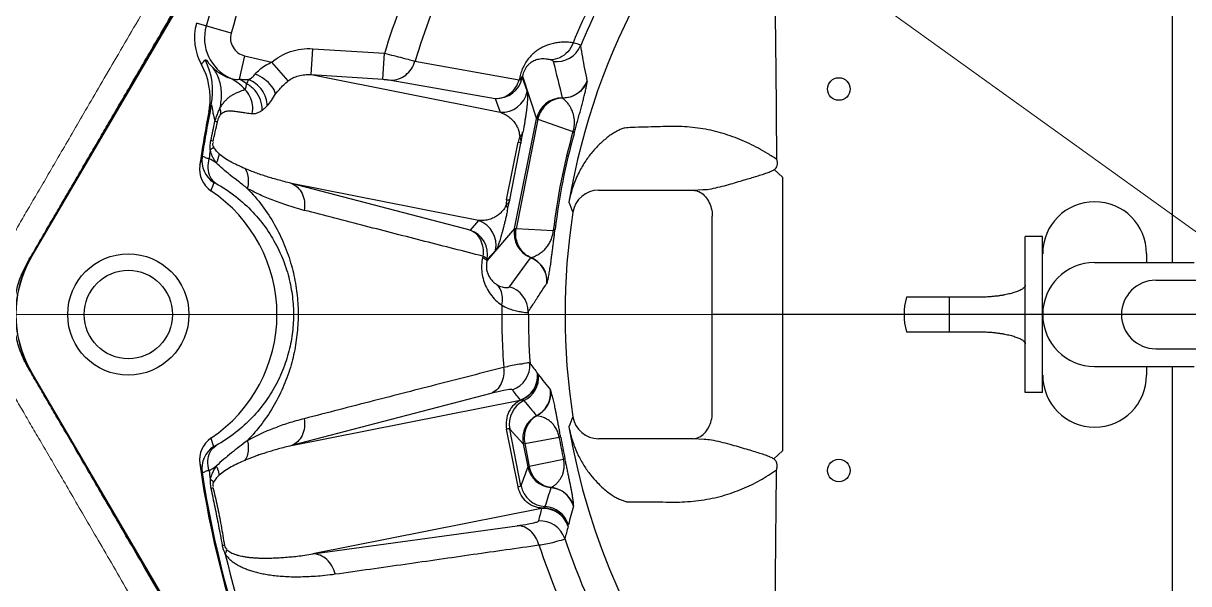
# Model space of a CAD drawing. Header units: millimetres. Extents: x 100 to 1590, y 100 to 694.
# Drawn here: x 1242.294 to 1243.492, y 537.182 to 537.757 of the extents above; entities that cross this region are included whole.
import ezdxf

# ---------------------------------------------------------------- set-up
doc = ezdxf.new("R2010")
doc.units = ezdxf.units.MM
doc.linetypes.add('CENTER', pattern=[2, 1.25, -0.25, 0.25, -0.25])
doc.layers.add('CL', color=1, linetype='CENTER', lineweight=9)
doc.layers.add('OUTLINE', color=6, linetype='Continuous', lineweight=9)

msp = doc.modelspace()

# ---------------------------------------------------------------- linework, layer by layer
at = {"color": 2, "lineweight": 20}
msp.add_line((1227.9503, 548.723), (1243.6177, 537.4584), dxfattribs=at)
at = {"color": 9, "linetype": 'Continuous'}
for p, q in [((1243.4756, 537.5119), (1243.4756, 538.0373)), ((1242.3024, 537.517), (1242.5141, 537.8782)), ((1242.3026, 537.5169), (1242.5133, 537.8763)), ((1242.5081, 537.7475), (1242.4725, 537.7575)), ((1242.5218, 537.7242), (1242.5162, 537.7001)), ((1242.5218, 537.7242), (1242.55, 537.7176)), ((1242.5903, 537.7048), (1242.592, 537.7314)), ((1242.592, 537.7314), (1242.6657, 537.7267)), ((1242.664, 537.7), (1242.6657, 537.7267)), ((1242.5667, 537.6984), (1242.55, 537.7176)), ((1242.697, 537.7187), (1242.8041, 537.6994)), ((1242.5903, 537.7048), (1242.7845, 537.6661)), ((1242.5903, 537.7048), (1242.664, 537.7)), ((1242.6722, 537.6992), (1242.7794, 537.6803)), ((1242.8044, 537.7008), (1242.8041, 537.6994)), ((1242.8076, 537.7032), (1242.8073, 537.7017)), ((1242.8073, 537.7017), (1242.8124, 537.6875)), ((1242.8076, 537.7032), (1242.8218, 537.6594)), ((1242.7794, 537.6803), (1242.7845, 537.6661)), ((1242.8485, 537.6807), (1242.8485, 537.6809)), ((1242.4852, 537.6667), (1242.4877, 537.6735)), ((1242.494, 537.6561), (1242.4914, 537.6569)), ((1242.7994, 537.5468), (1242.8218, 537.6594)), ((1242.8233, 537.6591), (1242.8009, 537.5465)), ((1242.8218, 537.6594), (1242.8233, 537.6591)), ((1242.8233, 537.6591), (1242.8594, 537.6464)), ((1242.7912, 537.5761), (1242.803, 537.6355)), ((1242.7944, 537.5761), (1242.8059, 537.6343)), ((1243.0663, 537.6073), (1243.0748, 537.5994)), ((1242.7624, 537.5549), (1242.5701, 537.5931)), ((1242.7536, 537.5452), (1242.5701, 537.5931)), ((1243.0748, 537.5994), (1243.0748, 537.3185)), ((1242.8856, 537.5861), (1242.9829, 537.5861)), ((1242.9829, 537.5861), (1242.993, 537.5867)), ((1242.7624, 537.5549), (1242.7536, 537.5452)), ((1243.0026, 537.3574), (1243.0026, 537.5594)), ((1242.7994, 537.5468), (1242.7709, 537.5134)), ((1242.8009, 537.5465), (1242.7994, 537.5468)), ((1242.8391, 537.5445), (1242.8009, 537.5465)), ((1243.342, 537.5386), (1243.3242, 537.5386)), ((1243.3242, 537.3783), (1243.3242, 537.5386)), ((1243.342, 537.3783), (1243.342, 537.5386)), ((1242.7668, 537.5183), (1242.7665, 537.517)), ((1242.78, 537.5244), (1242.7712, 537.5148)), ((1243.4489, 537.5208), (1243.4489, 537.5119)), ((1243.4489, 537.5202), (1243.4489, 537.5119)), ((1242.7712, 537.5148), (1242.7709, 537.5134)), ((1242.8158, 537.5168), (1242.8159, 537.5169)), ((1243.3955, 537.5119), (1243.4979, 537.5119)), ((1243.4583, 537.4936), (1243.5028, 537.4936)), ((1243.278, 537.4762), (1243.2021, 537.4762)), ((1243.2465, 537.4406), (1243.2465, 537.4762)), ((1243.538, 537.4584), (1243.0036, 537.4584)), ((1243.2021, 537.4406), (1243.278, 537.4406)), ((1243.4583, 537.4232), (1243.5028, 537.4232)), ((1242.5927, 536.9044), (1242.3024, 537.3998)), ((1242.593, 536.9046), (1242.3026, 537.3999)), ((1243.3955, 537.405), (1243.4979, 537.405)), ((1243.4489, 537.405), (1243.4489, 537.3961)), ((1243.4756, 536.8795), (1243.4756, 537.405)), ((1242.8233, 537.3977), (1242.8231, 537.398)), ((1242.8235, 537.3973), (1242.8233, 537.3977)), ((1242.7749, 537.3772), (1242.5701, 537.3237)), ((1243.342, 537.3783), (1243.3242, 537.3783)), ((1242.5701, 537.3237), (1242.8051, 537.3705)), ((1242.8061, 537.3705), (1242.8051, 537.3705)), ((1242.8221, 537.3544), (1242.8221, 537.3544)), ((1242.803, 537.2814), (1242.7912, 537.3407)), ((1242.7944, 537.3408), (1242.8082, 537.3256)), ((1242.8059, 537.2826), (1242.7944, 537.3408)), ((1242.8098, 537.3259), (1242.8451, 537.3325)), ((1242.9829, 537.3308), (1242.8856, 537.3308)), ((1242.9942, 537.3301), (1242.9829, 537.3308)), ((1242.8082, 537.3256), (1242.8098, 537.3259)), ((1242.8082, 537.3256), (1242.8129, 537.3019)), ((1242.8098, 537.3259), (1242.8145, 537.3022)), ((1243.0658, 537.31), (1243.0748, 537.3185)), ((1242.8496, 537.3096), (1242.8145, 537.3022)), ((1242.8129, 537.3019), (1242.8059, 537.2826)), ((1242.8145, 537.3022), (1242.8129, 537.3019)), ((1242.8368, 537.2805), (1242.8368, 537.2806)), ((1242.8272, 537.2592), (1242.5922, 537.2125)), ((1242.8272, 537.2592), (1242.8282, 537.2596)), ((1242.5922, 537.2125), (1242.8019, 537.2415)), ((1242.8544, 537.241), (1242.8545, 537.2416)), ((1242.8544, 537.2407), (1242.8544, 537.241)), ((1242.8545, 537.2416), (1242.8546, 537.2419))]:
    msp.add_line(p, q, dxfattribs=at)
for points in [[(1242.8741, 537.6982), (1242.8741, 537.6982), (1242.8741, 537.6983), (1242.8741, 537.6983), (1242.8741, 537.6984), (1242.8741, 537.6984), (1242.8741, 537.6984)], [(1242.8605, 537.6442), (1242.8605, 537.6444), (1242.8605, 537.6446), (1242.8604, 537.6448), (1242.8603, 537.6451), (1242.8602, 537.6453), (1242.8601, 537.6456), (1242.8599, 537.6458), (1242.8596, 537.6461), (1242.8594, 537.6464)], [(1242.4894, 537.6361), (1242.4892, 537.6362), (1242.489, 537.6364), (1242.4888, 537.6365), (1242.4886, 537.6366), (1242.4883, 537.6367), (1242.4881, 537.6368), (1242.4878, 537.637), (1242.4875, 537.6371), (1242.4873, 537.6372)], [(1242.4902, 537.5941), (1242.4902, 537.5941), (1242.4903, 537.5941), (1242.4904, 537.5941), (1242.4906, 537.594), (1242.4908, 537.5939), (1242.4911, 537.5938), (1242.4914, 537.5936), (1242.4918, 537.5935), (1242.4922, 537.5932)], [(1242.841, 537.5461), (1242.8409, 537.5459), (1242.8408, 537.5457), (1242.8407, 537.5455), (1242.8405, 537.5453), (1242.8403, 537.5451), (1242.84, 537.545), (1242.8398, 537.5448), (1242.8395, 537.5446), (1242.8391, 537.5445)], [(1242.8327, 537.4907), (1242.8328, 537.4908), (1242.8328, 537.4908), (1242.8328, 537.4908), (1242.8328, 537.4909), (1242.8328, 537.4909), (1242.8328, 537.491)], [(1242.8241, 537.3964), (1242.824, 537.3965), (1242.8239, 537.3966), (1242.8238, 537.3968), (1242.8237, 537.3969), (1242.8235, 537.3973)], [(1242.8364, 537.3808), (1242.8363, 537.3809), (1242.8363, 537.3809), (1242.8363, 537.3809), (1242.8363, 537.381), (1242.8363, 537.381), (1242.8363, 537.381)], [(1242.8467, 537.3324), (1242.8467, 537.3324), (1242.8466, 537.3325), (1242.8465, 537.3325), (1242.8463, 537.3325), (1242.8461, 537.3325), (1242.8459, 537.3325), (1242.8457, 537.3325), (1242.8454, 537.3325), (1242.8451, 537.3325)], [(1242.4922, 537.3236), (1242.4918, 537.3234), (1242.4914, 537.3232), (1242.4911, 537.3231), (1242.4908, 537.3229), (1242.4906, 537.3228), (1242.4904, 537.3228), (1242.4903, 537.3227), (1242.4902, 537.3227), (1242.4902, 537.3228)], [(1242.8511, 537.3103), (1242.8511, 537.3103), (1242.851, 537.3102), (1242.8509, 537.3101), (1242.8508, 537.3101), (1242.8506, 537.31), (1242.8504, 537.3099), (1242.8502, 537.3098), (1242.8499, 537.3097), (1242.8496, 537.3096)], [(1242.4873, 537.2796), (1242.4875, 537.2798), (1242.4878, 537.2799), (1242.4881, 537.28), (1242.4883, 537.2801), (1242.4886, 537.2803), (1242.4888, 537.2804), (1242.489, 537.2805), (1242.4892, 537.2806), (1242.4894, 537.2807)], [(1242.8601, 537.2614), (1242.8601, 537.2614), (1242.8601, 537.2615), (1242.8601, 537.2615), (1242.8601, 537.2615), (1242.8601, 537.2616), (1242.8601, 537.2616)], [(1242.8546, 537.2419), (1242.8546, 537.2421), (1242.8546, 537.2423), (1242.8546, 537.2424), (1242.8547, 537.2425)], [(1242.4988, 537.2215), (1242.4991, 537.2215), (1242.4994, 537.2215), (1242.4997, 537.2215), (1242.5, 537.2215), (1242.5003, 537.2214), (1242.5005, 537.2214), (1242.5008, 537.2214), (1242.501, 537.2214), (1242.5012, 537.2213)]]:
    msp.add_lwpolyline(points, dxfattribs=at)
for centre in [(1243.1327, 537.69), (1243.1327, 537.2981)]:
    msp.add_circle(centre, 0.0116, dxfattribs=at)
at = {"color": 7, "linetype": 'Continuous'}
for radius in [0.0623, 0.0454]:
    msp.add_circle((1242.4024, 537.4584), radius, dxfattribs=at)
at = {"color": 9, "linetype": 'Continuous'}
for centre, radius, start, end in [((1243.538, 537.4584), 0.6924, 94.0885, 170.4017), ((1243.538, 537.4584), 1.0964, 150.2229, 164.3215), ((1243.538, 537.4584), 1.0697, 150.2229, 164.3215), ((1243.538, 537.4584), 0.9126, 149.8718, 162.9072), ((1243.538, 537.4584), 0.8803, 149.8877, 162.8027), ((1243.538, 537.4584), 0.7336, 150.2052, 157.6479), ((1243.538, 537.4584), 0.7253, 150.2205, 157.6153), ((1242.5261, 537.7424), 0.0557, 164.3215, 209.1696), ((1242.5261, 537.7424), 0.0454, 164.3215, 245.2645), ((1242.5261, 537.7424), 0.0187, 164.3215, 256.75), ((1242.8426, 537.7449), 0.0267, 262.6289, 337.5015), ((1242.4152, 537.6805), 0.0713, 352.1719, 29.1634), ((1242.418, 537.6878), 0.0711, 348.4522, 26.8496), ((1242.5206, 537.7434), 0.0444, 225.0934, 252.3783), ((1245.7397, 538.4162), 2.9833, 193.5271, 194.2691), ((1242.4878, 537.6435), 0.0633, 54.8881, 63.3769), ((1242.7811, 537.707), 0.0267, 266.3814, 348.6321), ((1242.8489, 537.7076), 0.0267, 268.964, 340.0087), ((1242.7862, 537.6928), 0.0267, 266.3814, 348.6321), ((1242.848, 537.6541), 0.0267, 88.9885, 168.6209), ((1243.538, 537.4584), 1.0732, 168.8123, 171.7986), ((1243.538, 537.4584), 1.0721, 168.4257, 171.3035), ((1242.4152, 537.6805), 0.0713, 348.8143, 352.1835), ((1240.9908, 537.9607), 1.531, 347.8029, 348.5544), ((1241.8885, 537.7837), 0.6188, 346.2027, 348.1021), ((1242.9232, 537.54), 0.1105, 91.6644, 95.624), ((1242.8311, 537.6299), 0.0286, 157.7972, 168.7558), ((1238.7768, 538.3733), 4.0963, 349.6057, 349.7665), ((1243.505, 537.465), 0.6706, 164.3085, 173.1915), ((1243.4806, 537.4698), 0.6441, 164.2949, 173.2051), ((1243.538, 537.4584), 1.0648, 170.8707, 171.3402), ((1243.4144, 537.356), 0.9729, 164.2212, 164.7711), ((1242.5046, 537.6165), 0.0267, 171.3446, 237.1783), ((1242.395, 537.4625), 0.1804, 57.1791, 59.9725), ((1242.5022, 537.6077), 0.0267, 171.7731, 236.2108), ((1244.3521, 536.9803), 1.9605, 161.7545, 162.0193), ((1242.4024, 537.4584), 0.1528, 303.7609, 56.2391), ((1242.8857, 537.5594), 0.0267, 90.05, 171.0832), ((1242.9905, 537.6491), 0.0625, 272.2865, 280.2044), ((1242.8193, 537.5705), 0.0286, 168.7442, 179.7028), ((1238.7723, 538.4388), 4.1136, 347.7337, 347.8938), ((1243.7925, 537.9282), 1.002, 200.7103, 201.3465), ((1243.3955, 537.5208), 0.0534, 0, 180), ((1242.7537, 537.5296), 0.0267, 348.8679, 71.1186), ((1243.538, 537.4584), 0.6868, 171.2002, 188.7998), ((1242.7449, 537.5199), 0.0267, 348.868, 71.1186), ((1242.8256, 537.5417), 0.0267, 168.8791, 248.5115), ((1242.4024, 537.4584), 0.1159, 149.6262, 210.3738), ((1242.4024, 537.4584), 0.1156, 149.6262, 210.3738), ((1245.0989, 535.8097), 2.8507, 143.2148, 143.9599), ((1242.806, 537.4919), 0.0267, 357.4914, 68.5359), ((1243.3955, 537.4584), 0.0534, 90, 270), ((1242.7867, 537.4612), 0.0267, 359.8994, 74.5866), ((1243.4583, 537.4584), 0.0352, 90, 270), ((1243.2619, 537.4584), 0.0623, 163.398, 196.602), ((1243.538, 537.4584), 0.7518, 179.2601, 184.1498), ((1243.538, 537.4584), 0.7245, 179.7854, 183.9784), ((1242.7885, 537.4064), 0.0267, 288.8641, 3.8722), ((1243.6344, 538.0354), 1.0318, 217.4377, 218.1531), ((1242.7964, 537.3958), 0.0267, 288.8646, 4.7252), ((1242.7974, 537.3941), 0.0267, 295.6669, 4.8605), ((1243.6353, 538.0276), 1.0279, 217.8842, 218.9769), ((1243.3955, 537.3961), 0.0534, 180, 0), ((1243.6566, 538.0168), 1.0691, 216.4906, 217.199), ((1242.8097, 537.3781), 0.0267, 297.5873, 6.1878), ((1242.8206, 537.3459), 0.0267, 115.6856, 191.1353), ((1244.5092, 538.7812), 2.2096, 219.6925, 220.2192), ((1242.8344, 537.3308), 0.0267, 117.6009, 191.1363), ((1243.7925, 536.9886), 1.002, 158.6535, 159.2897), ((1242.8857, 537.3575), 0.0267, 188.9168, 269.95), ((1243.538, 537.4584), 0.6924, 189.5983, 246.6837), ((1244.3741, 537.9438), 1.9837, 197.9822, 198.244), ((1243.505, 537.4519), 0.6707, 190.2511, 192.2489), ((1243.4806, 537.447), 0.6441, 190.248, 192.252), ((1242.9917, 537.2684), 0.0617, 80.7341, 87.7086), ((1242.5046, 537.3003), 0.0267, 122.819, 188.6499), ((1243.538, 537.4584), 1.0732, 188.2014, 235.9162), ((1243.4129, 537.5604), 0.9712, 195.2284, 195.7793), ((1242.395, 537.4544), 0.1805, 300.0282, 302.8208), ((1243.538, 537.4584), 1.0721, 188.6965, 236.292), ((1243.538, 537.4584), 1.0648, 188.6598, 189.1293), ((1242.8391, 537.3072), 0.0267, 191.3636, 264.8991), ((1242.8322, 537.2878), 0.0267, 191.3647, 266.8144), ((1244.918, 536.6154), 2.185, 162.2778, 162.8105), ((1242.8344, 537.2539), 0.0267, 16.3136, 84.9128), ((1243.8613, 536.988), 1.0691, 165.301, 166.0094), ((1242.8289, 537.2325), 0.0267, 17.7749, 93.6354), ((1242.8292, 537.2344), 0.0267, 17.6393, 86.8319), ((1243.8367, 536.9724), 1.0185, 163.518, 164.6208), ((1242.9181, 537.38), 0.1139, 268.1562, 269.799), ((1242.8256, 537.2197), 0.0267, 18.6285, 93.6376), ((1243.8479, 536.9623), 1.0318, 164.3469, 165.0623), ((1243.538, 537.4584), 0.7518, 198.3502, 206.6498), ((1243.538, 537.4584), 0.7245, 198.5216, 206.4784), ((1243.538, 537.4584), 1.0648, 193.3707, 211.6293)]:
    msp.add_arc(centre, radius, start, end, dxfattribs=at)
at = {"color": 7, "linetype": 'Continuous'}
msp.add_arc((1242.5022, 537.3092), 0.0267, 123.7892, 188.2269, dxfattribs=at)
for points, start_tangent, end_tangent in [([(1242.3044, 537.5216), (1242.3105, 537.532), (1242.3195, 537.5475), (1242.3286, 537.563), (1242.3376, 537.5786), (1242.3467, 537.5941), (1242.3557, 537.6096), (1242.3648, 537.6251), (1242.3738, 537.6406), (1242.3833, 537.6569), (1242.3938, 537.6749), (1242.4058, 537.6954), (1242.4192, 537.7184), (1242.434, 537.7437), (1242.4497, 537.7708), (1242.4661, 537.7989), (1242.4829, 537.8276), (1242.5003, 537.8574), (1242.5184, 537.8885)], (0.505567, 0.862787), (0.503519, 0.863984)), ([(1242.3054, 537.3935), (1242.3025, 537.3985), (1242.2968, 537.4087)], (-0.506637, 0.862159), (-0.460658, 0.887578))]:
    msp.add_spline(points, degree=3, dxfattribs=dict(at, start_tangent=start_tangent, end_tangent=end_tangent))
at = {"color": 9, "linetype": 'Continuous'}
for points, start_tangent, end_tangent in [([(1243.0689, 537.6176), (1243.0685, 537.6735), (1243.068, 537.7254), (1243.0674, 537.7716), (1243.067, 537.8133), (1243.0668, 537.8507), (1243.0675, 537.8847)], (-0.0055, 0.999985), (0.042486, 0.999097)), ([(1242.8595, 537.7374), (1242.8533, 537.7381), (1242.8474, 537.738), (1242.8419, 537.7374), (1242.8366, 537.7362), (1242.8316, 537.7345), (1242.8269, 537.7323), (1242.8224, 537.7295), (1242.8182, 537.7261), (1242.8144, 537.7221), (1242.8109, 537.7175), (1242.8081, 537.7123), (1242.8059, 537.7067), (1242.8044, 537.7008)], (-0.987402, 0.158234), (-0.183221, -0.983072)), ([(1242.8595, 537.7374), (1242.854, 537.7282), (1242.8458, 537.7221), (1242.8362, 537.72)], (-0.339802, -0.940497), (-0.999977, 0.006778)), ([(1242.8673, 537.7346), (1242.8647, 537.736), (1242.8595, 537.7374)], (-0.335071, 0.942193), (-0.974408, 0.224787)), ([(1242.8741, 537.6984), (1242.8716, 537.7107), (1242.8694, 537.7228), (1242.8673, 537.7346)], (-0.198362, 0.980129), (-0.16978, 0.985482)), ([(1242.55, 537.7176), (1242.5588, 537.7239), (1242.569, 537.7284), (1242.5802, 537.731), (1242.592, 537.7314)], (0.753423, 0.657536), (0.997935, -0.064238)), ([(1242.6657, 537.7267), (1242.6754, 537.7243), (1242.6843, 537.722), (1242.6917, 537.7201), (1242.697, 537.7187)], (0.971781, -0.235885), (0.963802, -0.266619)), ([(1242.4775, 537.7153), (1242.4801, 537.7184), (1242.4815, 537.7199)], (0.641674, 0.766977), (0.702122, 0.712057)), ([(1242.4815, 537.7199), (1242.4843, 537.7174), (1242.4864, 537.715), (1242.4892, 537.712)], (0.678549, 0.734555), (0.70894, -0.705269)), ([(1242.4966, 537.6703), (1242.4982, 537.6857), (1242.4957, 537.6999), (1242.4892, 537.712)], (0.224755, 0.974415), (-0.611886, 0.790946)), ([(1242.5329, 537.7053), (1242.5372, 537.7098), (1242.5429, 537.7141), (1242.55, 537.7176)], (0.644334, 0.764745), (0.929064, 0.369919)), ([(1242.6722, 537.6992), (1242.6802, 537.7004), (1242.6875, 537.7044), (1242.6933, 537.7107), (1242.697, 537.7187)], (0.999204, -0.039901), (0.274107, 0.961699)), ([(1242.8362, 537.72), (1242.8329, 537.7206), (1242.8299, 537.7209), (1242.827, 537.7209), (1242.8243, 537.7205), (1242.8192, 537.7189), (1242.8147, 537.716), (1242.8127, 537.7141), (1242.8109, 537.7118), (1242.8095, 537.7092), (1242.8083, 537.7063), (1242.8076, 537.7032)], (-0.966917, 0.255093), (-0.177827, -0.984062)), ([(1242.8392, 537.7184), (1242.8362, 537.72)], (-0.23415, 0.9722), (-0.966912, 0.255111)), ([(1242.5071, 537.7012), (1242.5116, 537.7), (1242.5162, 537.7001)], (0.921998, -0.387194), (0.987071, 0.160284)), ([(1242.5223, 537.6895), (1242.5152, 537.6961), (1242.5071, 537.7012)], (-0.661391, 0.750041), (-0.897515, 0.440984)), ([(1242.5162, 537.7001), (1242.5213, 537.6999), (1242.5261, 537.6998)], (0.997658, -0.068403), (0.999884, 0.015212)), ([(1242.5242, 537.6953), (1242.5261, 537.6998)], (0.422462, 0.906381), (0.332746, 0.943017)), ([(1242.5261, 537.6998), (1242.5297, 537.7022), (1242.5329, 537.7053)], (0.896318, 0.443412), (0.647073, 0.762428)), ([(1242.5452, 537.6728), (1242.5438, 537.681), (1242.5398, 537.6888), (1242.5336, 537.6953), (1242.5261, 537.6998)], (-0.006315, 0.99998), (-0.922544, 0.385892)), ([(1242.5537, 537.6851), (1242.5499, 537.6927), (1242.5425, 537.6999), (1242.5329, 537.7053)], (-0.232185, 0.972672), (-0.922902, 0.385035)), ([(1242.5537, 537.6851), (1242.5577, 537.6896), (1242.5621, 537.6943), (1242.5667, 537.6984)], (0.663164, 0.748474), (0.792841, 0.609429)), ([(1242.5667, 537.6984), (1242.5716, 537.7014), (1242.5774, 537.7036), (1242.5837, 537.7047), (1242.5903, 537.7048)], (0.792488, 0.609887), (0.996828, -0.079586)), ([(1242.664, 537.7), (1242.6689, 537.6996), (1242.6722, 537.6992)], (0.997945, -0.064069), (0.984723, -0.174125)), ([(1242.7794, 537.6803), (1242.7873, 537.6814), (1242.7946, 537.6853), (1242.8004, 537.6915), (1242.8041, 537.6994)], (0.999212, -0.039683), (0.290195, 0.956967)), ([(1242.8041, 537.6994), (1242.8069, 537.701), (1242.8069, 537.7017)], (0.952081, 0.305845), (-0.124464, 0.992224)), ([(1242.8044, 537.7008), (1242.807, 537.7023), (1242.807, 537.7031)], (0.950365, 0.311137), (-0.207441, 0.978247)), ([(1242.8741, 537.6982), (1242.8683, 537.6889), (1242.8592, 537.6827), (1242.8485, 537.6807)], (-0.34276, -0.939423), (-0.99981, 0.019473)), ([(1242.8605, 537.6442), (1242.8619, 537.6492), (1242.8627, 537.652), (1242.8635, 537.655), (1242.8643, 537.658), (1242.8651, 537.6609), (1242.8659, 537.6637), (1242.8667, 537.6664), (1242.8674, 537.6691), (1242.8681, 537.6717), (1242.8694, 537.6768), (1242.8707, 537.6818), (1242.8719, 537.6865), (1242.8728, 537.6908), (1242.8736, 537.6948), (1242.8741, 537.6982)], (0.270661, 0.962675), (0.082492, 0.996592)), ([(1242.4966, 537.6703), (1242.4989, 537.674), (1242.5013, 537.6771), (1242.5038, 537.6797), (1242.5065, 537.682), (1242.5094, 537.6839), (1242.5126, 537.6856), (1242.5162, 537.6872), (1242.5223, 537.6895)], (0.485182, 0.874413), (0.940921, 0.338625)), ([(1242.5223, 537.6895), (1242.5236, 537.693), (1242.5239, 537.6953)], (0.525035, 0.85108), (0.042025, 0.999117)), ([(1242.5298, 537.6648), (1242.53, 537.6738), (1242.5274, 537.6824), (1242.5223, 537.6895)], (0.181945, 0.983309), (-0.715947, 0.698155)), ([(1242.5399, 537.6682), (1242.5383, 537.6788), (1242.5327, 537.6884), (1242.5242, 537.6953)], (0.048721, 0.998812), (-0.879708, 0.475515)), ([(1242.8124, 537.6875), (1242.8128, 537.6849), (1242.8127, 537.6807), (1242.8123, 537.6754), (1242.8121, 537.6725), (1242.8117, 537.6694), (1242.8113, 537.6662), (1242.8108, 537.6627), (1242.8102, 537.6589), (1242.8096, 537.6548), (1242.8088, 537.6504), (1242.808, 537.6456)], (0.340075, -0.940398), (-0.17771, -0.984083)), ([(1242.4877, 537.6735), (1242.4889, 537.6681), (1242.4899, 537.6631), (1242.4914, 537.6569)], (0.255656, 0.966768), (0.259569, -0.965725)), ([(1242.5452, 537.6728), (1242.5496, 537.6783), (1242.5537, 537.6851)], (0.700039, 0.714105), (0.462537, 0.8866)), ([(1242.8485, 537.6807), (1242.8416, 537.6796), (1242.8353, 537.6766), (1242.8298, 537.6719), (1242.8258, 537.6659), (1242.8233, 537.6591)], (-0.999771, -0.02141), (-0.21158, -0.977361)), ([(1242.8594, 537.6464), (1242.8601, 537.6489), (1242.8607, 537.652), (1242.8609, 537.6553), (1242.8608, 537.6585), (1242.8604, 537.6617), (1242.8596, 537.6649), (1242.8584, 537.6681), (1242.8568, 537.6713), (1242.8547, 537.6745), (1242.852, 537.6777), (1242.8485, 537.6807)], (0.328902, 0.944364), (-0.798374, 0.602162)), ([(1242.4914, 537.6569), (1242.4931, 537.6617), (1242.4948, 537.6662), (1242.4966, 537.6703)], (0.320495, 0.94725), (0.41128, 0.911509)), ([(1242.494, 537.6561), (1242.4949, 537.6593), (1242.4976, 537.6641)], (0.207459, 0.978244), (0.665275, 0.746598)), ([(1242.4976, 537.6641), (1242.4971, 537.6682), (1242.4963, 537.6701)], (-0.028304, 0.999599), (-0.542138, 0.84029)), ([(1242.4976, 537.6641), (1242.5007, 537.6664), (1242.5046, 537.6675), (1242.5077, 537.6676), (1242.5113, 537.6673), (1242.5156, 537.6667), (1242.5206, 537.666), (1242.5234, 537.6656), (1242.5265, 537.6651), (1242.5298, 537.6648)], (0.665307, 0.74657), (0.995308, -0.096759)), ([(1242.5298, 537.6648), (1242.5332, 537.665), (1242.5365, 537.6661), (1242.5399, 537.6682)], (0.995313, -0.096702), (0.802339, 0.596869)), ([(1242.5399, 537.6682), (1242.5426, 537.6704), (1242.5452, 537.6728)], (0.802365, 0.596833), (0.699994, 0.714149)), ([(1242.7845, 537.6661), (1242.7873, 537.665), (1242.7898, 537.6638), (1242.7942, 537.6608), (1242.7978, 537.6574), (1242.8005, 537.6538), (1242.8026, 537.65), (1242.804, 537.6456), (1242.8046, 537.6407)], (0.947576, -0.319531), (0.028833, -0.999584)), ([(1243.0689, 537.6176), (1243.0593, 537.6237), (1243.0499, 537.6291), (1243.0404, 537.634), (1243.0308, 537.6382), (1243.0211, 537.6419), (1243.0111, 537.645), (1243.0009, 537.6476), (1242.9903, 537.6495), (1242.9794, 537.6509), (1242.9684, 537.6515), (1242.9574, 537.6516), (1242.946, 537.6512), (1242.9334, 537.6509), (1242.92, 537.6505)], (-0.83005, 0.557689), (-0.999578, -0.029031)), ([(1242.8046, 537.6407), (1242.8073, 537.6438), (1242.8073, 537.6454)], (0.786224, 0.617942), (-0.27542, 0.961324)), ([(1242.8046, 537.6407), (1242.8058, 537.6373), (1242.8059, 537.6343)], (0.434863, -0.900497), (-0.123511, -0.992343)), ([(1242.9124, 537.65), (1242.9088, 537.6487), (1242.905, 537.6469), (1242.901, 537.6447), (1242.8967, 537.6418), (1242.8923, 537.6383), (1242.8878, 537.6342)], (-0.951864, -0.30652), (-0.711693, -0.702491)), ([(1242.4866, 537.6274), (1242.4866, 537.631), (1242.4868, 537.6341), (1242.4873, 537.6372)], (-0.066082, 0.997814), (0.21182, 0.977309)), ([(1242.49, 537.631), (1242.488, 537.6285), (1242.4865, 537.6277)], (-0.545702, -0.837979), (-0.93098, -0.365071)), ([(1242.4928, 537.6142), (1242.4908, 537.6173), (1242.489, 537.6205), (1242.4876, 537.6238), (1242.4866, 537.6274)], (-0.581513, 0.813537), (-0.203678, 0.979038)), ([(1242.49, 537.631), (1242.4892, 537.634), (1242.4901, 537.6352)], (-0.376737, 0.92632), (0.810226, 0.586118)), ([(1242.4955, 537.6237), (1242.4922, 537.6272), (1242.49, 537.631)], (-0.740935, 0.671576), (-0.375805, 0.926699)), ([(1242.803, 537.6355), (1242.8059, 537.6343)], (0.980813, -0.19495), (0.16377, -0.986499)), ([(1242.8878, 537.6342), (1242.88, 537.6262), (1242.8725, 537.6163), (1242.8656, 537.6045), (1242.8597, 537.5904), (1242.8552, 537.5739)], (-0.745116, -0.666935), (-0.189333, -0.981913)), ([(1242.4782, 537.6205), (1242.4815, 537.6198), (1242.4853, 537.6187)], (0.485016, 0.874505), (0.960375, -0.278713)), ([(1242.4853, 537.6187), (1242.4842, 537.6088), (1242.4866, 537.5998), (1242.4922, 537.5932)], (-0.273109, -0.961983), (0.810192, -0.586164)), ([(1242.4955, 537.6237), (1242.4951, 537.6206), (1242.4942, 537.6174), (1242.4928, 537.6142)], (-0.037516, -0.999296), (-0.463801, -0.885939)), ([(1242.5247, 537.588), (1242.5155, 537.5951), (1242.5072, 537.6016), (1242.4995, 537.6079), (1242.4928, 537.6142)], (-0.79055, 0.612397), (-0.708459, 0.705752)), ([(1242.5222, 537.6083), (1242.5143, 537.6119), (1242.5072, 537.6155), (1242.5009, 537.6194), (1242.4955, 537.6237)], (-0.920606, 0.390493), (-0.740733, 0.671799)), ([(1243.0663, 537.6073), (1243.0693, 537.6114), (1243.0695, 537.6142), (1243.0689, 537.6176)], (0.827607, 0.561308), (-0.257401, 0.966305)), ([(1242.5701, 537.5931), (1242.5625, 537.595), (1242.5556, 537.5969), (1242.5491, 537.5987), (1242.5431, 537.6006), (1242.5373, 537.6025), (1242.5319, 537.6045), (1242.5268, 537.6064), (1242.5222, 537.6083)], (-0.973048, 0.230604), (-0.920601, 0.390505)), ([(1242.5222, 537.6083), (1242.5249, 537.6023), (1242.5257, 537.5953), (1242.5247, 537.588)], (0.546856, -0.837227), (-0.259315, -0.965793)), ([(1243.0016, 537.5876), (1243.0106, 537.5896), (1243.0194, 537.5919), (1243.0276, 537.5943), (1243.0352, 537.5966), (1243.0421, 537.5986), (1243.0484, 537.6005), (1243.054, 537.6023), (1243.0589, 537.6039), (1243.063, 537.6056), (1243.0663, 537.6073)], (0.984124, 0.177482), (0.826867, 0.562397)), ([(1242.4922, 537.5932), (1242.5129, 537.5795), (1242.5303, 537.5636), (1242.5446, 537.546), (1242.5559, 537.5269), (1242.5643, 537.5068), (1242.5695, 537.4865), (1242.5719, 537.467), (1242.5718, 537.4479), (1242.5692, 537.4284), (1242.5637, 537.4084), (1242.5553, 537.3887), (1242.544, 537.37), (1242.5298, 537.3527), (1242.5126, 537.3371), (1242.4922, 537.3236)], (0.874797, -0.484489), (-0.874796, -0.484491)), ([(1242.5701, 537.5931), (1242.5764, 537.5891), (1242.581, 537.5826), (1242.5834, 537.5744), (1242.5832, 537.5654)], (0.934077, -0.357071), (-0.158434, -0.98737)), ([(1242.5247, 537.588), (1242.54, 537.57), (1242.5527, 537.5506), (1242.5627, 537.5301), (1242.57, 537.5089), (1242.5746, 537.4879), (1242.5767, 537.4676), (1242.5766, 537.4476), (1242.5743, 537.4273), (1242.5697, 537.4066), (1242.5623, 537.3858), (1242.5524, 537.3656), (1242.5398, 537.3465), (1242.5247, 537.3288)], (0.696469, -0.717587), (-0.696492, -0.717565)), ([(1242.5832, 537.5654), (1242.5739, 537.568), (1242.5654, 537.5706), (1242.5575, 537.5733), (1242.5501, 537.5761), (1242.543, 537.579), (1242.5364, 537.582), (1242.5303, 537.585), (1242.5247, 537.588)], (-0.968431, 0.249283), (-0.871997, 0.489511)), ([(1242.9829, 537.5861), (1242.9889, 537.5846), (1242.9943, 537.5807), (1242.9986, 537.5748), (1243.0015, 537.5675), (1243.0026, 537.5594)], (0.998868, -0.047559), (0.026082, -0.99966)), ([(1242.7907, 537.5707), (1242.7882, 537.5664), (1242.7852, 537.5629), (1242.7818, 537.5601), (1242.7779, 537.5578), (1242.7733, 537.556), (1242.7681, 537.555), (1242.7653, 537.5548), (1242.7624, 537.5549)], (-0.409713, -0.912215), (-0.997726, 0.067402)), ([(1242.7944, 537.5761), (1242.7931, 537.5733), (1242.7907, 537.5707)], (-0.265593, -0.964085), (-0.746381, -0.665519)), ([(1242.7907, 537.5707), (1242.792, 537.5667), (1242.7913, 537.5653)], (0.489689, -0.871897), (-0.622282, -0.782793)), ([(1242.7944, 537.5761), (1242.7912, 537.5761)], (-0.528512, -0.848926), (-0.980757, 0.19523)), ([(1242.7668, 537.5183), (1242.7073, 537.5335), (1242.6462, 537.5492), (1242.5832, 537.5654)], (-0.968737, 0.248088), (-0.96843, 0.249284)), ([(1242.7919, 537.5649), (1242.7909, 537.5601), (1242.7899, 537.5558), (1242.7889, 537.5517), (1242.788, 537.548), (1242.7871, 537.5445), (1242.7862, 537.5413), (1242.7853, 537.5383), (1242.7845, 537.5355), (1242.7837, 537.5329), (1242.7821, 537.5284), (1242.78, 537.5244)], (-0.212464, -0.977169), (-0.674005, -0.738727)), ([(1242.7536, 537.5452), (1242.7598, 537.5413), (1242.7643, 537.535), (1242.7668, 537.527), (1242.7668, 537.5183)], (0.933767, -0.357881), (-0.135808, -0.990735)), ([(1242.8159, 537.5169), (1242.81, 537.5206), (1242.8053, 537.5258), (1242.8021, 537.5322), (1242.8006, 537.5393), (1242.8009, 537.5465)], (-0.915475, 0.402376), (0.178545, 0.983932)), ([(1242.8159, 537.5169), (1242.8185, 537.5177), (1242.8231, 537.5198), (1242.8271, 537.5224), (1242.8305, 537.5253), (1242.8333, 537.5287), (1242.8357, 537.5326), (1242.8376, 537.537), (1242.8391, 537.5445)], (0.968035, 0.250815), (0.05772, 0.998333)), ([(1242.8328, 537.491), (1242.8338, 537.4948), (1242.8348, 537.4997), (1242.8353, 537.5025), (1242.8357, 537.5054), (1242.8362, 537.5085), (1242.8367, 537.5118), (1242.8371, 537.5153), (1242.8376, 537.519), (1242.8381, 537.5229), (1242.8387, 537.5271), (1242.8392, 537.5316), (1242.8398, 537.5364), (1242.8404, 537.5412), (1242.841, 537.5461)], (0.305126, 0.952312), (0.118807, 0.992917)), ([(1242.2984, 537.5111), (1242.3013, 537.5164), (1242.3044, 537.5216)], (0.476711, 0.87906), (0.505567, 0.862787)), ([(1242.7712, 537.5148), (1242.7692, 537.517), (1242.7668, 537.5183)], (0.032078, 0.999485), (-0.904889, 0.425648)), ([(1242.2968, 537.4087), (1242.2942, 537.4139), (1242.2884, 537.4304), (1242.2853, 537.4476), (1242.2849, 537.4653), (1242.2875, 537.483), (1242.2931, 537.5003), (1242.2984, 537.5111)], (-0.460658, 0.887578), (0.476711, 0.87906)), ([(1242.7665, 537.517), (1242.7655, 537.5091), (1242.7658, 537.5013), (1242.7675, 537.4935), (1242.7705, 537.486), (1242.7747, 537.4792), (1242.7799, 537.4732), (1242.7862, 537.4681)], (-0.203474, -0.97908), (0.822181, -0.569226)), ([(1242.7665, 537.517), (1242.7689, 537.5157), (1242.7709, 537.5134)], (0.903501, -0.428586), (-0.034457, -0.999406)), ([(1242.7709, 537.5134), (1242.7704, 537.5093), (1242.7705, 537.5054), (1242.7714, 537.5014), (1242.773, 537.4977), (1242.7752, 537.4943), (1242.778, 537.4914), (1242.7813, 537.489)], (-0.206664, -0.978412), (0.852897, -0.522079)), ([(1242.8328, 537.491), (1242.8311, 537.5018), (1242.8251, 537.5109), (1242.8159, 537.5169)], (0.042832, 0.999082), (-0.931157, 0.36462)), ([(1242.7813, 537.489), (1242.784, 537.4876), (1242.7867, 537.4867), (1242.7913, 537.4861), (1242.7938, 537.487)], (0.852872, -0.522121), (0.588401, 0.808569)), ([(1242.7862, 537.4681), (1242.7869, 537.4762), (1242.7852, 537.4834), (1242.7813, 537.489)], (0.234846, 0.972032), (-0.738259, 0.674518)), ([(1242.8134, 537.4611), (1242.8197, 537.4709), (1242.8261, 537.4807), (1242.8327, 537.4907)], (0.53484, 0.844953), (0.558341, 0.829611)), ([(1243.3242, 537.4885), (1243.324, 537.4874), (1243.3233, 537.4864), (1243.3222, 537.4854), (1243.3211, 537.4845), (1243.3195, 537.4836), (1243.3176, 537.4827), (1243.3159, 537.482), (1243.3138, 537.4813), (1243.3113, 537.4805), (1243.3088, 537.4798), (1243.3061, 537.4792), (1243.303, 537.4785), (1243.2995, 537.4779), (1243.296, 537.4774), (1243.292, 537.477), (1243.2877, 537.4766), (1243.283, 537.4763), (1243.278, 537.4762)], (0, -1), (-1, 0)), ([(1242.7862, 537.4681), (1242.7925, 537.465), (1242.7985, 537.4628), (1242.804, 537.4615), (1242.8085, 537.4608), (1242.8134, 537.4611)], (0.868191, -0.49623), (0.607739, 0.794137)), ([(1243.278, 537.4406), (1243.283, 537.4405), (1243.2877, 537.4403), (1243.292, 537.4399), (1243.2959, 537.4394), (1243.2995, 537.4389), (1243.3029, 537.4383), (1243.306, 537.4377), (1243.3086, 537.4371), (1243.3112, 537.4364), (1243.3136, 537.4356), (1243.3157, 537.4349), (1243.3175, 537.4342), (1243.3194, 537.4333), (1243.321, 537.4324), (1243.3222, 537.4315), (1243.3232, 537.4305), (1243.324, 537.4295), (1243.3242, 537.4284)], (1, 0), (0, -1)), ([(1242.7881, 537.404), (1242.7222, 537.3871), (1242.654, 537.3696), (1242.5832, 537.3514)], (-0.968788, -0.247892), (-0.96843, -0.249284)), ([(1242.7881, 537.404), (1242.788, 537.3953), (1242.7856, 537.3874), (1242.7811, 537.3811), (1242.7749, 537.3772)], (0.132895, -0.99113), (-0.933991, -0.357296)), ([(1242.8152, 537.4082), (1242.8115, 537.4084), (1242.8023, 537.407), (1242.7881, 537.404)], (-0.679784, 0.733412), (-0.976006, -0.217744)), ([(1242.5862, 536.9121), (1242.5702, 536.9396), (1242.5466, 536.9801), (1242.5235, 537.0195), (1242.5012, 537.0579), (1242.4794, 537.0951), (1242.4584, 537.1312), (1242.4382, 537.1659), (1242.4191, 537.1986), (1242.4019, 537.228), (1242.3869, 537.2538), (1242.3737, 537.2764), (1242.3616, 537.2972), (1242.35, 537.3171), (1242.3391, 537.3358), (1242.3291, 537.3529), (1242.32, 537.3685), (1242.3113, 537.3835), (1242.3054, 537.3935)], (-0.505982, 0.862544), (-0.506637, 0.862159)), ([(1242.8233, 537.3977), (1242.8226, 537.3892), (1242.8192, 537.3813), (1242.8136, 537.3748), (1242.8061, 537.3705)], (0.082907, -0.996557), (-0.934425, -0.356159)), ([(1242.7972, 537.381), (1242.7941, 537.3813), (1242.7866, 537.38), (1242.7749, 537.3772)], (-0.597725, 0.801701), (-0.967526, -0.252771)), ([(1242.8364, 537.3808), (1242.8354, 537.3703), (1242.8304, 537.361), (1242.8221, 537.3544)], (0.106913, -0.994268), (-0.88691, -0.461942)), ([(1242.8467, 537.3324), (1242.8458, 537.3374), (1242.845, 537.3422), (1242.8441, 537.3467), (1242.8433, 537.3509), (1242.8426, 537.3548), (1242.8419, 537.3584), (1242.8412, 537.3617), (1242.8406, 537.3648), (1242.8399, 537.3677), (1242.8393, 537.3705), (1242.8381, 537.3753), (1242.8364, 537.3808)], (-0.178593, 0.983923), (-0.388217, 0.921568)), ([(1242.8061, 537.3705), (1242.7988, 537.3658), (1242.7936, 537.3587), (1242.7909, 537.35), (1242.7912, 537.3407)], (-0.925395, -0.379003), (0.19509, -0.980785)), ([(1242.809, 537.37), (1242.8061, 537.3705)], (-0.639671, 0.768649), (-0.99948, -0.032238)), ([(1242.5832, 537.3514), (1242.5746, 537.3491), (1242.5667, 537.3467), (1242.5595, 537.3443), (1242.5529, 537.3418), (1242.5466, 537.3394), (1242.5407, 537.3368), (1242.535, 537.3342), (1242.5296, 537.3315), (1242.5247, 537.3288)], (-0.96843, -0.249286), (-0.872004, -0.489499)), ([(1242.5832, 537.3514), (1242.5834, 537.3425), (1242.581, 537.3343), (1242.5764, 537.3278), (1242.5701, 537.3237)], (0.158434, -0.98737), (-0.934077, -0.357071)), ([(1242.8221, 537.3544), (1242.8159, 537.3493), (1242.8115, 537.3424), (1242.8094, 537.3343), (1242.8098, 537.3259)], (-0.868939, -0.494919), (0.193831, -0.981035)), ([(1242.8451, 537.3325), (1242.8438, 537.3375), (1242.8417, 537.3418), (1242.8392, 537.3454), (1242.8364, 537.3483), (1242.833, 537.3507), (1242.8291, 537.3526), (1242.8221, 537.3544)], (-0.163169, 0.986598), (-0.994167, 0.107853)), ([(1242.9829, 537.3308), (1242.9889, 537.3323), (1242.9943, 537.3362), (1242.9986, 537.3421), (1243.0015, 537.3494), (1243.0026, 537.3574)], (0.998868, 0.047559), (0.026082, 0.99966)), ([(1242.7912, 537.3407), (1242.7944, 537.3408)], (0.980757, 0.19523), (0.528493, -0.848938)), ([(1242.8552, 537.343), (1242.8592, 537.3277), (1242.8645, 537.3145), (1242.8707, 537.3033), (1242.8774, 537.2938), (1242.8844, 537.2859)], (0.189327, -0.981914), (0.707187, -0.707027)), ([(1242.5247, 537.3288), (1242.5163, 537.3224), (1242.5084, 537.3162), (1242.5005, 537.3097), (1242.4928, 537.3027)], (-0.790516, -0.612441), (-0.708045, -0.706167)), ([(1242.5247, 537.3288), (1242.5257, 537.3215), (1242.5249, 537.3146), (1242.5222, 537.3086)], (0.25931, -0.965794), (-0.546834, -0.837241)), ([(1243.0658, 537.31), (1243.062, 537.312), (1243.0572, 537.3139), (1243.0515, 537.3158), (1243.045, 537.3178), (1243.0376, 537.32), (1243.0296, 537.3224), (1243.0208, 537.3249), (1243.0114, 537.3273), (1243.0017, 537.3293)], (-0.824828, 0.565384), (-0.986905, 0.1613)), ([(1242.4853, 537.2981), (1242.4842, 537.3081), (1242.4866, 537.3171), (1242.4922, 537.3236)], (-0.27318, 0.961963), (0.81017, 0.586195)), ([(1242.5701, 537.3237), (1242.5631, 537.322), (1242.5566, 537.3203), (1242.5508, 537.3186), (1242.5454, 537.317), (1242.5403, 537.3153), (1242.5354, 537.3137), (1242.5307, 537.3119), (1242.5263, 537.3102), (1242.5222, 537.3086)], (-0.973047, -0.230605), (-0.9206, -0.390507)), ([(1242.4928, 537.3027), (1242.49, 537.2983), (1242.488, 537.2939), (1242.4866, 537.2895)], (-0.581442, -0.813588), (-0.204413, -0.978885)), ([(1242.4928, 537.3027), (1242.4942, 537.2995), (1242.4951, 537.2963), (1242.4955, 537.2931)], (0.463802, -0.885939), (0.037515, -0.999296)), ([(1242.5222, 537.3086), (1242.515, 537.3053), (1242.5082, 537.3019), (1242.5017, 537.2979), (1242.4955, 537.2931)], (-0.920575, -0.390565), (-0.740442, -0.67212)), ([(1242.8368, 537.2806), (1242.84, 537.2827), (1242.8427, 537.2849), (1242.8448, 537.2873), (1242.8464, 537.2896), (1242.8482, 537.2929), (1242.8494, 537.2962), (1242.8501, 537.2997), (1242.8504, 537.3034), (1242.8496, 537.3096)], (0.877212, 0.480103), (-0.227763, 0.973717)), ([(1242.8601, 537.2616), (1242.8598, 537.2658), (1242.8593, 537.2692), (1242.8588, 537.2728), (1242.8581, 537.2765), (1242.8574, 537.2801), (1242.8567, 537.2838), (1242.8559, 537.2876), (1242.855, 537.2919), (1242.8541, 537.2964), (1242.8532, 537.3009), (1242.8522, 537.3054), (1242.8511, 537.3103)], (0.005924, 0.999982), (-0.212161, 0.977235)), ([(1243.0685, 537.2988), (1243.0692, 537.3025), (1243.0689, 537.3056), (1243.0658, 537.31)], (0.244953, 0.969535), (-0.824731, 0.565525)), ([(1242.4853, 537.2981), (1242.4815, 537.297), (1242.4782, 537.2963)], (-0.960375, -0.278712), (-0.485028, 0.874499)), ([(1242.4955, 537.2931), (1242.4931, 537.2907), (1242.49, 537.2859)], (-0.740854, -0.671666), (-0.376546, -0.926398)), ([(1242.8368, 537.2806), (1242.8291, 537.2829), (1242.8224, 537.2876), (1242.8174, 537.2943), (1242.8145, 537.3022)], (-0.992192, 0.124716), (-0.196349, 0.980534)), ([(1242.9177, 537.2661), (1242.9322, 537.2661), (1242.9455, 537.2659), (1242.9577, 537.2658), (1242.9689, 537.2658), (1242.98, 537.2664), (1242.9913, 537.2677), (1243.0025, 537.2697), (1243.0133, 537.2723), (1243.0236, 537.2756), (1243.0334, 537.2793), (1243.0428, 537.2835), (1243.0517, 537.2882), (1243.0602, 537.2933), (1243.0686, 537.2988)], (0.999993, -0.003792), (0.821458, 0.570269)), ([(1243.0739, 537.0214), (1243.0714, 537.0377), (1243.0696, 537.0552), (1243.0683, 537.0743), (1243.0675, 537.095), (1243.0672, 537.1177), (1243.0672, 537.1424), (1243.0673, 537.1691), (1243.0676, 537.1979), (1243.0679, 537.229), (1243.0682, 537.2626), (1243.0686, 537.2988)], (-0.176395, 0.984319), (0.007643, 0.999971)), ([(1242.4866, 537.2895), (1242.4866, 537.2857), (1242.4873, 537.2796)], (-0.065757, -0.997836), (0.211332, -0.977414)), ([(1242.4866, 537.2895), (1242.4891, 537.2871), (1242.4896, 537.2858)], (0.770567, -0.637359), (0.2455, -0.969396)), ([(1242.4873, 537.2796), (1242.4912, 537.2609), (1242.4951, 537.2415), (1242.4988, 537.2215)], (0.212073, -0.977254), (0.177981, -0.984034)), ([(1242.49, 537.2859), (1242.4892, 537.2828), (1242.4901, 537.2816)], (-0.376603, -0.926375), (0.804492, -0.593963)), ([(1242.4894, 537.2807), (1242.4938, 537.2617), (1242.4977, 537.2418), (1242.5012, 537.2213)], (0.239888, -0.970801), (0.149787, -0.988718)), ([(1242.8059, 537.2826), (1242.803, 537.2814)], (-0.16339, -0.986562), (-0.980813, -0.19495)), ([(1242.8282, 537.2596), (1242.8197, 537.2611), (1242.812, 537.2657), (1242.8063, 537.2727), (1242.803, 537.2814)], (-0.999992, -0.00398), (-0.19509, 0.980785)), ([(1242.8601, 537.2616), (1242.8551, 537.2709), (1242.8469, 537.2776), (1242.8368, 537.2806)], (-0.2817, 0.959502), (-0.996175, 0.087376)), ([(1242.8844, 537.2859), (1242.8891, 537.2811), (1242.8939, 537.277), (1242.8985, 537.2736), (1242.9028, 537.2709), (1242.907, 537.2688), (1242.9108, 537.2673), (1242.9145, 537.2662)], (0.674194, -0.738554), (0.969456, -0.245265)), ([(1242.8282, 537.2596), (1242.8307, 537.2611)], (0.935736, 0.352701), (0.296549, 0.955018)), ([(1242.8544, 537.241), (1242.8505, 537.2487), (1242.8444, 537.2547), (1242.8367, 537.2584), (1242.8282, 537.2596)], (-0.304758, 0.95243), (-0.999593, -0.028518)), ([(1242.8019, 537.2415), (1242.8138, 537.2433), (1242.8212, 537.245), (1242.8239, 537.2464)], (0.990609, 0.136727), (0.245425, 0.969415)), ([(1242.8244, 537.2217), (1242.821, 537.2298), (1242.8157, 537.2361), (1242.8091, 537.2402), (1242.8019, 537.2415)], (-0.256504, 0.966543), (-0.999627, -0.027295)), ([(1242.4988, 537.2215), (1242.4997, 537.218), (1242.502, 537.2122)], (0.178336, -0.98397), (0.442888, -0.896577)), ([(1242.5012, 537.2213), (1242.5022, 537.2186), (1242.5038, 537.2179)], (0.105647, -0.994404), (0.996637, -0.081944)), ([(1242.615, 537.1919), (1242.687, 537.2021), (1242.7568, 537.2121), (1242.8244, 537.2217)], (0.99011, 0.140294), (0.989907, 0.141717)), ([(1242.8244, 537.2217), (1242.8387, 537.2244), (1242.8476, 537.2267), (1242.851, 537.2283)], (0.985039, 0.172332), (0.347373, 0.937727)), ([(1242.502, 537.2122), (1242.5033, 537.2153), (1242.5034, 537.2167)], (0.467898, 0.883783), (-0.14408, 0.989566)), ([(1242.502, 537.2122), (1242.5046, 537.209), (1242.5076, 537.2061), (1242.5109, 537.2036), (1242.5145, 537.2013), (1242.5184, 537.1993), (1242.5225, 537.1975), (1242.5268, 537.1959), (1242.5315, 537.1944), (1242.5366, 537.1931), (1242.5421, 537.1919), (1242.5481, 537.1909), (1242.5547, 537.1901), (1242.5619, 537.1895), (1242.5696, 537.1891), (1242.5776, 537.1891), (1242.586, 537.1893), (1242.5949, 537.1898), (1242.6045, 537.1906), (1242.615, 537.1919)], (0.565695, -0.824614), (0.990109, 0.1403)), ([(1242.5037, 537.2168), (1242.5077, 537.2139), (1242.5102, 537.2128), (1242.5129, 537.2118), (1242.5159, 537.2109), (1242.519, 537.2102), (1242.5224, 537.2096), (1242.526, 537.2091), (1242.5299, 537.2087), (1242.5343, 537.2084), (1242.539, 537.2082), (1242.5442, 537.2082), (1242.5498, 537.2083), (1242.5559, 537.2085), (1242.5623, 537.2089), (1242.569, 537.2095), (1242.5761, 537.2102), (1242.5838, 537.2112), (1242.5922, 537.2125)], (0.703183, -0.711009), (0.987227, 0.15932)), ([(1242.615, 537.1919), (1242.6117, 537.2002), (1242.6064, 537.2069), (1242.5996, 537.2111), (1242.5922, 537.2125)], (-0.231475, 0.972841), (-0.99962, -0.027564))]:
    msp.add_spline(points, degree=3, dxfattribs=dict(at, start_tangent=start_tangent, end_tangent=end_tangent))
at = {"layer": 'CL'}
msp.add_line((1241.776, 537.4584), (1245.1352, 537.4584), dxfattribs=at)
at = {"layer": 'OUTLINE', "start_tangent": (-0.736565, -0.676367), "end_tangent": (0.503695, -0.863882)}
msp.add_spline([(1242.7775, 538.2868), (1242.758, 538.2684), (1242.6913, 538.1984), (1242.6371, 538.1314), (1242.6139, 538.0992), (1242.593, 538.068), (1242.5742, 538.0377), (1242.5571, 538.0088), (1242.5412, 537.9814), (1242.526, 537.9554), (1242.4978, 537.907), (1242.4721, 537.863), (1242.4488, 537.8229), (1242.4274, 537.7863), (1242.4079, 537.7528), (1242.39, 537.7221), (1242.3736, 537.694), (1242.3585, 537.6682), (1242.3447, 537.6444), (1242.3319, 537.6226), (1242.3202, 537.6024), (1242.3093, 537.5839), (1242.2995, 537.567), (1242.2905, 537.5516), (1242.2864, 537.5444), (1242.2822, 537.5374), (1242.2801, 537.5339), (1242.278, 537.5302), (1242.2759, 537.5265), (1242.2738, 537.5227), (1242.2716, 537.5186), (1242.2696, 537.5143), (1242.2678, 537.51), (1242.2661, 537.5056), (1242.2631, 537.4966), (1242.2607, 537.4874), (1242.258, 537.4688), (1242.2579, 537.4499), (1242.2588, 537.4405), (1242.2604, 537.4312), (1242.2626, 537.422), (1242.2654, 537.4131), (1242.2671, 537.4087), (1242.2689, 537.4043), (1242.2708, 537.4), (1242.273, 537.3957), (1242.2751, 537.3917), (1242.2773, 537.388), (1242.2794, 537.3843), (1242.2814, 537.3808), (1242.2855, 537.3739), (1242.2896, 537.3668), (1242.2939, 537.3595), (1242.2983, 537.3519), (1242.3078, 537.3356), (1242.3183, 537.3177), (1242.3297, 537.2982), (1242.342, 537.2771), (1242.3552, 537.2543), (1242.3696, 537.2298), (1242.385, 537.2033), (1242.4017, 537.1746), (1242.4197, 537.1438), (1242.4391, 537.1105), (1242.4601, 537.0746), (1242.4826, 537.0359), (1242.507, 536.9942)], degree=3, dxfattribs=at)

doc.saveas('drawing.dxf')
